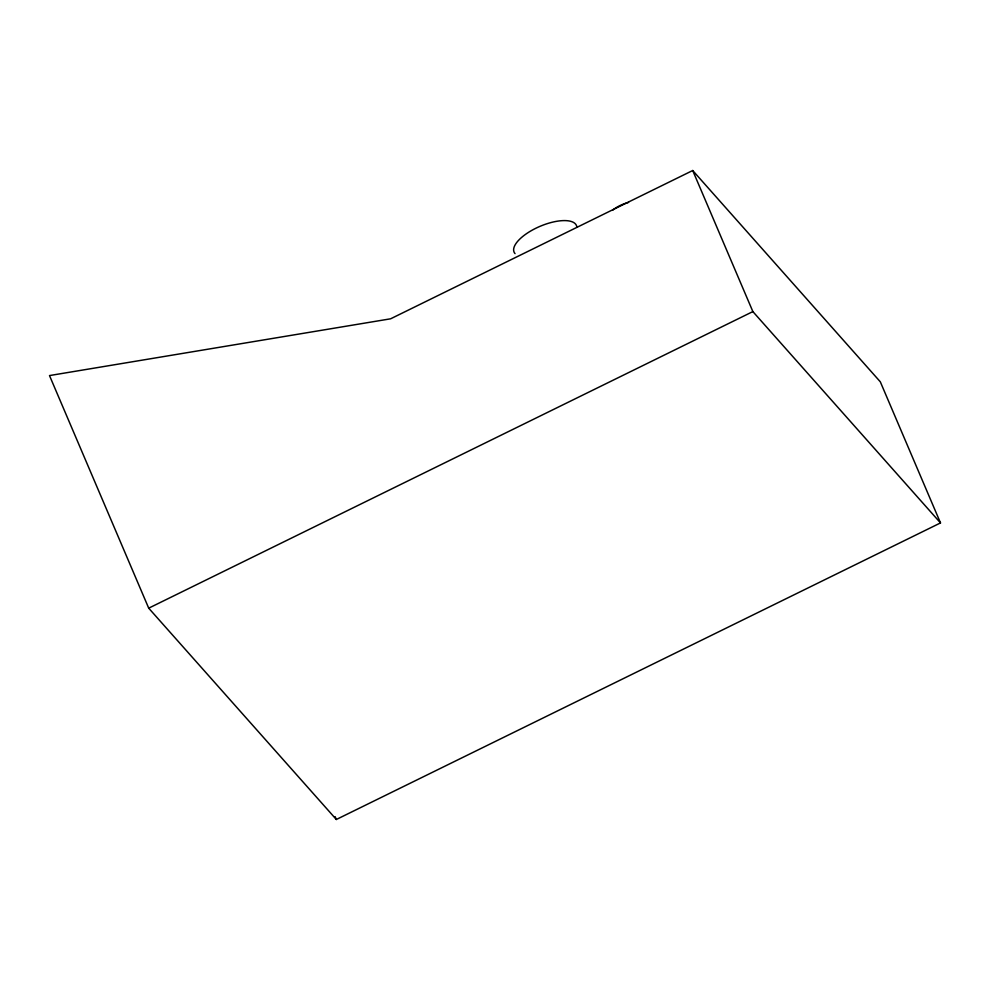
<?xml version="1.0" encoding="UTF-8"?>
<svg xmlns="http://www.w3.org/2000/svg" width="990" height="990" viewBox="0 0 990 990"><rect width="100%" height="100%" fill="white"/><g stroke="black" fill="none" stroke-linecap="round" stroke-linejoin="round"><path stroke-width="1.49" d="M692.703 170.515L390.617 318.805L49.5 375.569L148.71 608.169L336.34 819.485L940.5 522.918L880.32 381.831L692.703 170.515L752.87 311.59L940.5 522.918M148.71 608.169L752.87 311.59M335.127 816.651L336.34 819.485M515.048 253.626A33.907 13.514 -23.1 0 1 539.896 226.388A33.907 13.514 -23.1 0 1 576.861 227.205M612.451 210.338A18.08 7.215 -23.1 0 1 628.563 202.43"/></g></svg>
